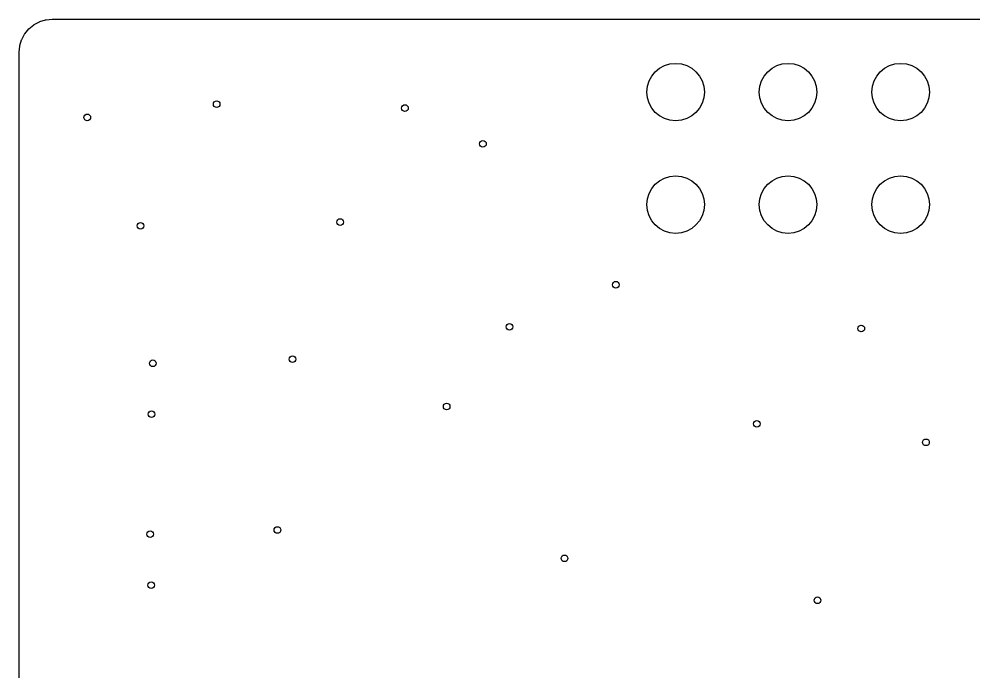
# Model space of a CAD drawing. Extents: x 114.9 to 199.6, y -137.1 to -76.7.
# Drawn here: x 114.88 to 136.43, y -91.4 to -76.65 of the extents above; entities that cross this region are included whole.
import ezdxf

# ---------------------------------------------------------------- set-up
doc = ezdxf.new("R2010")
doc.units = 0
doc.layers.add('BLACK', color=7, linetype='CONTINUOUS')

msp = doc.modelspace()

# ---------------------------------------------------------------- linework, layer by layer
at = {"layer": 'BLACK', "linetype": 'CONTINUOUS'}
for p, q in [((115.21785, -76.774542), (115.33893, -76.709822)), ((115.33893, -76.709822), (115.34779, -76.706153)), ((115.34779, -76.706153), (115.479162, -76.666301)), ((115.479162, -76.666301), (115.488581, -76.664428)), ((115.488581, -76.664428), (115.627604, -76.650736)), ((115.627604, -76.650736), (115.632407, -76.6505)), ((115.632407, -76.6505), (115.67417, -76.6505)), ((115.67417, -76.6505), (198.78583, -76.6505)), ((115.009871, -76.979874), (115.096961, -76.873753)), ((115.096961, -76.873753), (115.103754, -76.866961)), ((115.103754, -76.866961), (115.209874, -76.779871)), ((115.209874, -76.779871), (115.21785, -76.774542)), ((114.896302, -77.249161), (114.936153, -77.11779)), ((114.936153, -77.11779), (114.939822, -77.10893)), ((114.939822, -77.10893), (115.004542, -76.98785)), ((115.004542, -76.98785), (115.009871, -76.979874)), ((114.880736, -77.397603), (114.894428, -77.258582)), ((114.894428, -77.258582), (114.896302, -77.249161)), ((114.8805, -77.402406), (114.880736, -77.397603)), ((114.8805, -79.161927), (114.8805, -77.402406)), ((114.8805, -80.275198), (114.8805, -79.161927)), ((114.8805, -81.115198), (114.8805, -80.275198)), ((114.8805, -81.604198), (114.8805, -81.115198)), ((114.8805, -82.125198), (114.8805, -81.604198)), ((114.8805, -82.645198), (114.8805, -82.125198)), ((114.8805, -84.095198), (114.8805, -82.645198)), ((114.8805, -84.635198), (114.8805, -84.095198)), ((114.8805, -85.115198), (114.8805, -84.635198)), ((114.8805, -85.665198), (114.8805, -85.115198)), ((114.8805, -86.125198), (114.8805, -85.665198)), ((114.8805, -86.635198), (114.8805, -86.125198)), ((114.8805, -87.125198), (114.8805, -86.635198)), ((114.8805, -87.645198), (114.8805, -87.125198)), ((114.8805, -88.125198), (114.8805, -87.645198)), ((114.8805, -88.655198), (114.8805, -88.125198)), ((114.8805, -90.125198), (114.8805, -88.655198)), ((114.8805, -90.645198), (114.8805, -90.125198)), ((114.8805, -91.125198), (114.8805, -90.645198)), ((114.8805, -91.665198), (114.8805, -91.125198))]:
    msp.add_line(p, q, dxfattribs=at)
at = {"layer": 'BLACK'}
for centre, radius in [((129.698, -78.3), 0.65), ((132.238, -78.3), 0.65), ((134.778, -78.3), 0.65), ((119.34, -78.57), 0.075), ((123.59, -78.66), 0.075), ((116.42, -78.87), 0.075), ((125.35, -79.47), 0.075), ((129.698, -80.84), 0.65), ((132.238, -80.84), 0.65), ((134.778, -80.84), 0.65), ((117.62, -81.32), 0.075), ((122.127022, -81.234661), 0.075), ((128.35, -82.65), 0.075), ((125.95, -83.6), 0.075), ((133.89, -83.64), 0.075), ((121.05, -84.33), 0.075), ((117.9, -84.424998), 0.075), ((124.531046, -85.398774), 0.075), ((117.869364, -85.575002), 0.075), ((131.53, -85.79), 0.075), ((135.35, -86.21), 0.075), ((120.71, -88.19), 0.075), ((117.84, -88.284998), 0.075), ((127.19, -88.83), 0.075), ((117.86, -89.435002), 0.075), ((132.902202, -89.777533), 0.075)]:
    msp.add_circle(centre, radius, dxfattribs=at)
at = {"layer": 'WHITE'}
for centre, radius in [((129.698, -78.3), 0.65), ((132.238, -78.3), 0.65), ((134.778, -78.3), 0.65), ((119.34, -78.57), 0.075), ((123.59, -78.66), 0.075), ((116.42, -78.87), 0.075), ((125.35, -79.47), 0.075), ((129.698, -80.84), 0.65), ((132.238, -80.84), 0.65), ((134.778, -80.84), 0.65), ((117.62, -81.32), 0.075), ((122.127022, -81.234661), 0.075), ((128.35, -82.65), 0.075), ((125.95, -83.6), 0.075), ((133.89, -83.64), 0.075), ((121.05, -84.33), 0.075), ((117.9, -84.424998), 0.075), ((124.531046, -85.398774), 0.075), ((117.869364, -85.575002), 0.075), ((131.53, -85.79), 0.075), ((135.35, -86.21), 0.075), ((120.71, -88.19), 0.075), ((117.84, -88.284998), 0.075), ((127.19, -88.83), 0.075), ((117.86, -89.435002), 0.075), ((132.902202, -89.777533), 0.075)]:
    msp.add_circle(centre, radius, dxfattribs=at)

doc.saveas('drawing.dxf')
